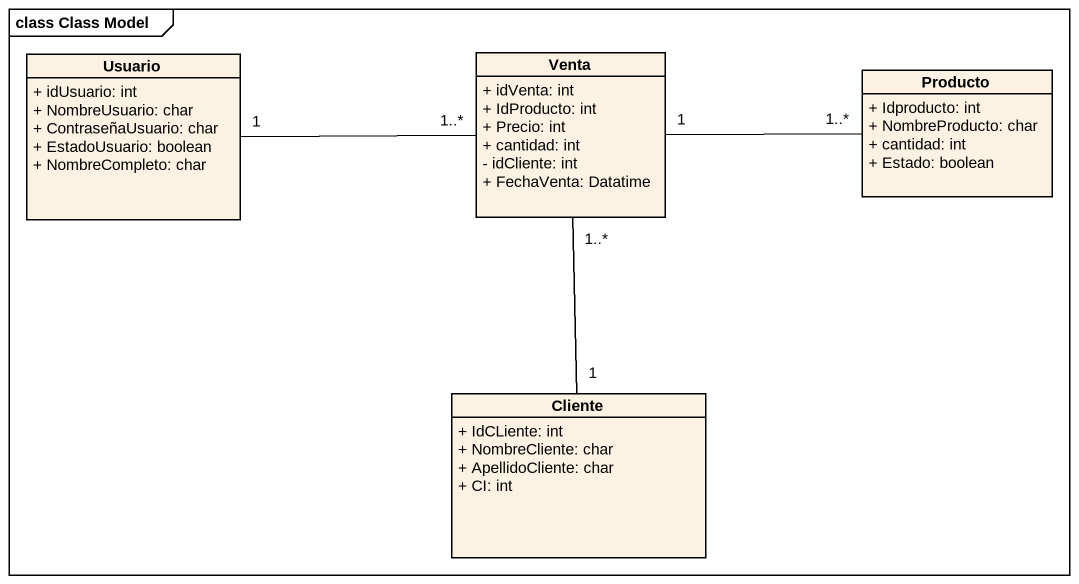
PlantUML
@startuml
mainframe class Class Model
hide circle
hide empty members
skinparam classAttributeIconSize 0
class Usuario #FCF2E3 {
  + idUsuario: int
  + NombreUsuario: char
  + ContraseñaUsuario: char
  + EstadoUsuario: boolean
  + NombreCompleto: char
}
class Venta #FCF2E3 {
  + idVenta: int
  + IdProducto: int
  + Precio: int
  + cantidad: int
  - idCliente: int
  + FechaVenta: Datatime
}
class Producto #FCF2E3 {
  + Idproducto: int
  + NombreProducto: char
  + cantidad: int
  + Estado: boolean
}
class Cliente #FCF2E3 {
  + IdCLiente: int
  + NombreCliente: char
  + ApellidoCliente: char
  + CI: int
}
Usuario "1" -right- "1..*" Venta
Producto "1..*" -left- "1" Venta
Cliente "1" -up- "1..*" Venta
@enduml
